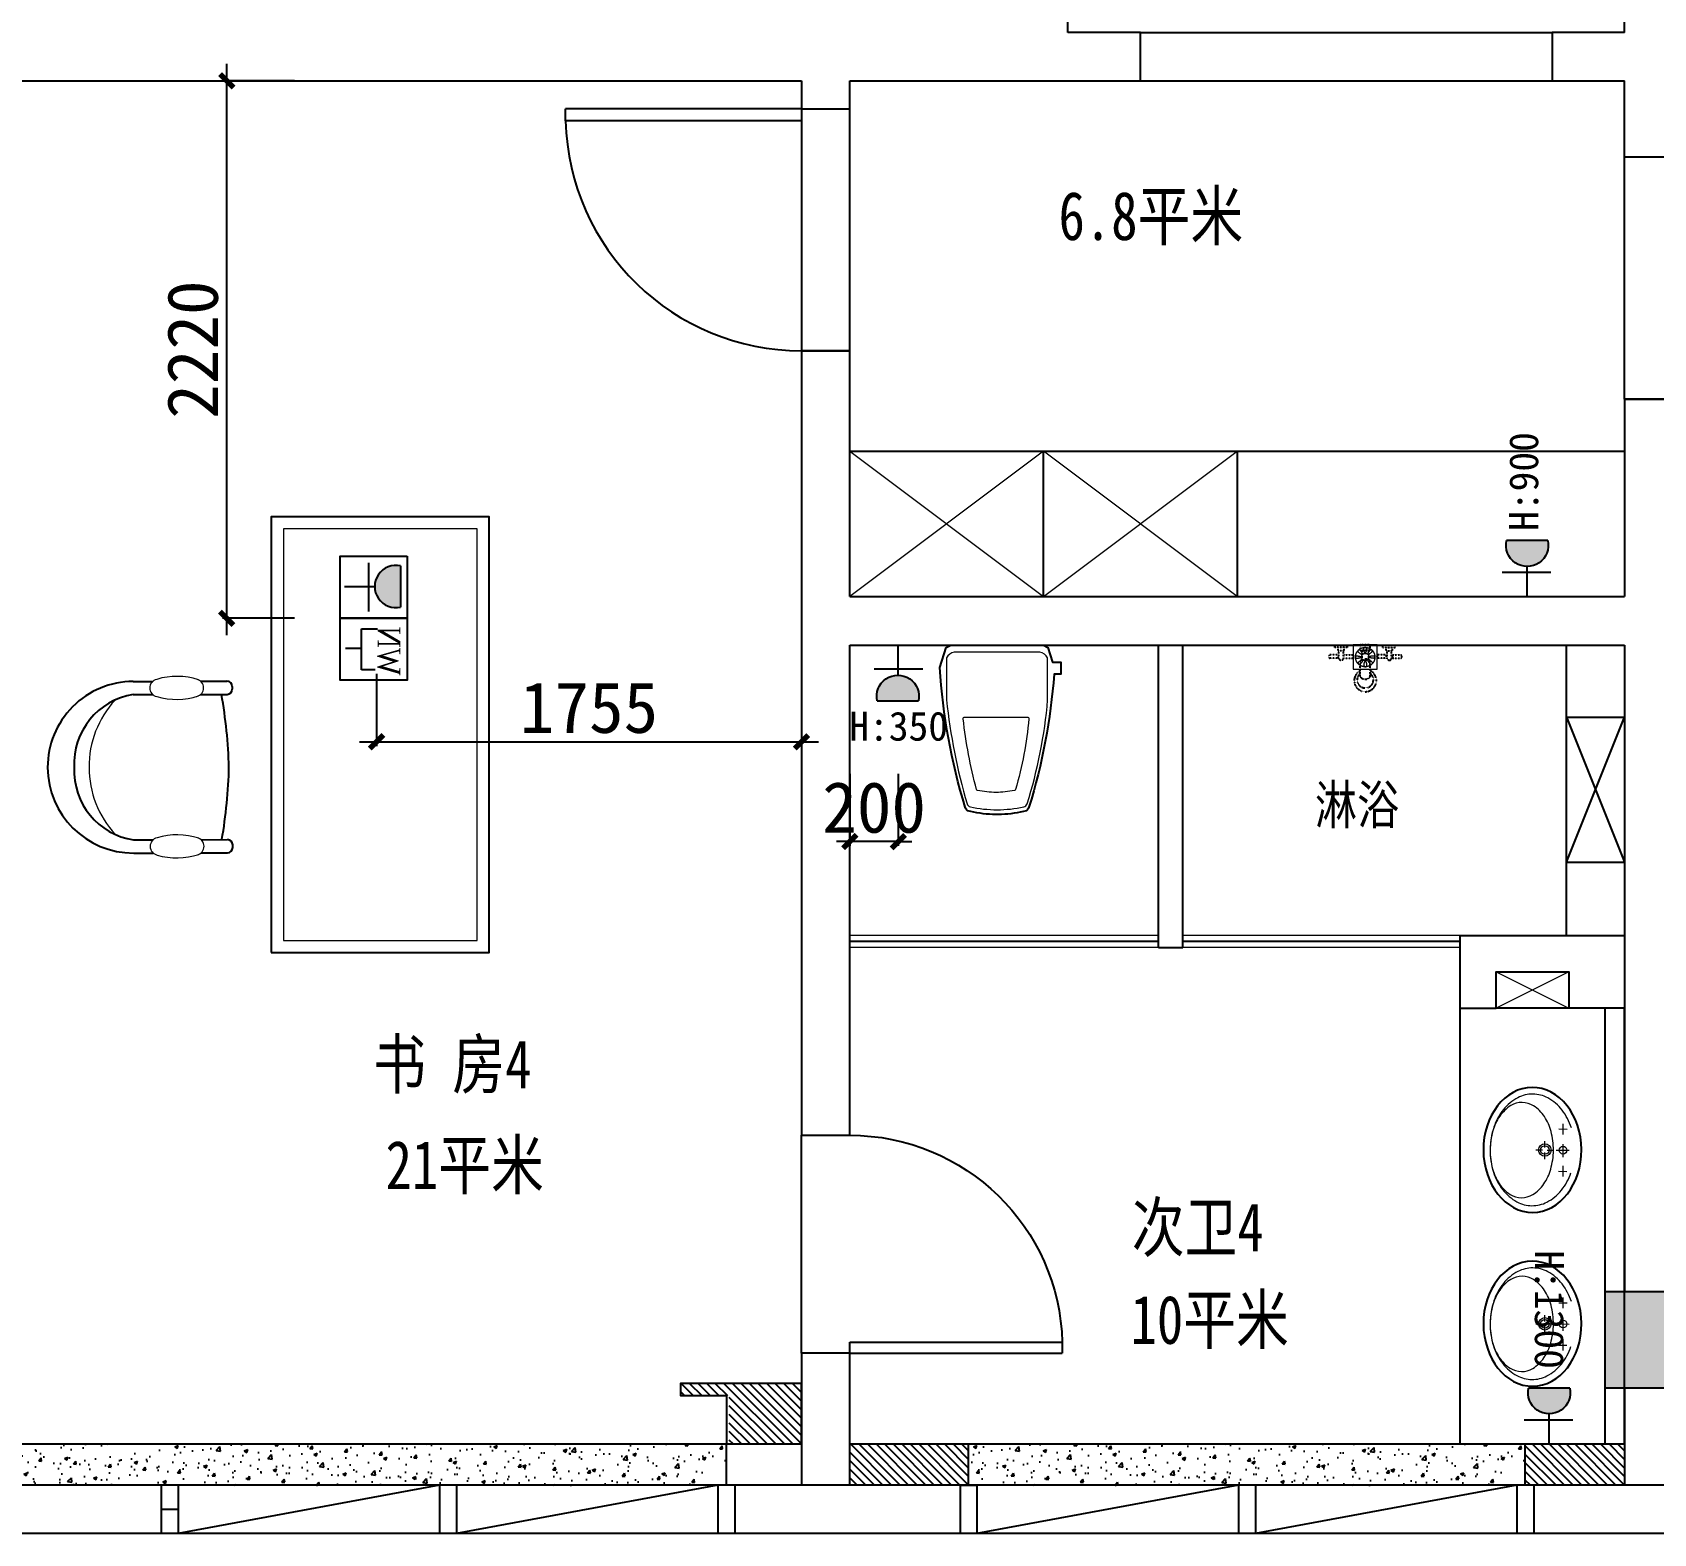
# Model space of a CAD drawing. Header units: millimetres. Extents: x 561810 to 956823, y -438984 to -391712.
# Drawn here: x 871367 to 878064, y -415003 to -408803 of the extents above; entities that cross this region are included whole.
import ezdxf

# ---------------------------------------------------------------- set-up
doc = ezdxf.new("R2010")
doc.units = ezdxf.units.MM
doc.header["$LTSCALE"] = 10
doc.header["$MEASUREMENT"] = 0
for name, pattern in [('DASHED2', [9.525, 6.35, -3.175]), ('DOT2', [3.175, 0, -3.175]), ('HIDDEN', [9.525, 6.35, -3.175]), ('HIDDEN2', [4.7625, 3.175, -1.5875])]:
    doc.linetypes.add(name, pattern=pattern)
doc.layers.get('0').update_dxf_attribs({"linetype": 'CONTINUOUS'})
doc.layers.get('DEFPOINTS').update_dxf_attribs({"color": 1, "linetype": 'CONTINUOUS'})
for name, color, linetype in [('6-P插座', 4, 'CONTINUOUS'), ('6-P插座图例', 4, 'CONTINUOUS'), ('P-平面洁具', 1, 'CONTINUOUS'), ('PUB_HATCH', 144, 'CONTINUOUS'), ('WALL', 7, 'CONTINUOUS'), ('WINDOW', 4, 'CONTINUOUS'), ('吊顶字', 250, 'CONTINUOUS'), ('填充', 8, 'CONTINUOUS'), ('墙', 7, 'CONTINUOUS')]:
    doc.layers.add(name, color=color, linetype=linetype)
for name, color, linetype, lineweight in [('五金配件nj', 1, 'CONTINUOUS', 20), ('家居内线', 251, 'CONTINUOUS', 13), ('细线', 250, 'CONTINUOUS', 5)]:
    doc.layers.add(name, color=color, linetype=linetype, lineweight=lineweight)
doc.styles.add('12', font='', dxfattribs={"width": 0.8})
doc.styles.add('321', font='', dxfattribs={"width": 0.85})
doc.styles.add('宋体', font='')
doc.styles.add('施洛华标注样式', font='')
doc.styles.get('12').set_extended_font_data('SimSun')
doc.styles.get('321').set_extended_font_data('SimSun')
doc.styles.get('宋体').set_extended_font_data('SimSun')
doc.styles.get('施洛华标注样式').set_extended_font_data('SimSun')
doc.dimstyles.new('外标尺寸', dxfattribs={"dimscale": 70, "dimtxt": 3, "dimasz": 0.8, "dimexe": 0.25, "dimexo": 1, "dimgap": 0.5, "dimtad": 1, "dimdec": 0, "dimtxsty": '施洛华标注样式', "dimblk": 'ARCHTICK', "dimcen": 1.5, "dimdle": 1, "dimclrd": 250, "dimclre": 250, "dimclrt": 62, "dimadec": 0, "dimazin": 0, "dimtfac": 1, "dimtdec": 0, "dimtix": 1, "dimtmove": 1, "dimatfit": 3, "dimldrblk": 'ARCHTICK', "dimfxl": 0, "dimarcsym": 0})

# ---------------------------------------------------------------- blocks, each defined once
blk = doc.blocks.new('4')
at = {"layer": '6-P插座图例'}
h = blk.add_hatch(color=4, dxfattribs=at)
edge = h.paths.add_edge_path()
edge.add_ellipse((223569, -308613.5), major_axis=(0, 79.4), ratio=1, start_angle=-12.74473, end_angle=192.74464)
edge.add_line((223586.5, -308691), (223586.5, -308536.1))
at = {"layer": '6-P插座图例', "color": 4}
for p, q in [((223466.2, -308524.5), (223466.2, -308706.9)), ((223586.5, -308536.1), (223586.5, -308691)), ((223376.4, -308613.5), (223489.5, -308613.5))]:
    blk.add_line(p, q, dxfattribs=at)
blk.add_ellipse((223569, -308613.5), major_axis=(0, 79.4), ratio=1, start_param=-0.222437, end_param=3.364029, dxfattribs=at)
blk = doc.blocks.new('HSDFS')
at = {"layer": '6-P插座', "color": 4}
for p, q in [((449795.6, -697547.4), (449703.8, -697547.4)), ((449795.6, -697780.9), (449795.6, -697547.4)), ((449795.5, -697659.6), (449887.2, -697659.6)), ((449716, -697780.9), (449795.6, -697780.9))]:
    blk.add_line(p, q, dxfattribs=at)
at = {"layer": '6-P插座', "color": 4, "insert": (449571.4, -697814.2), "char_height": 130.912, "width": 956.888, "attachment_point": 1, "rotation": 90, "style": '321'}
blk.add_mtext('{\\fDutch801 XBd BT|b0|i0|c0|p18;WN}', dxfattribs=at)
blk = doc.blocks.new('_ARCHTICK')
at = {"color": 0, "linetype": 'ByBlock', "const_width": 0.4}
blk.add_lwpolyline([(-0.5, -0.5), (0.5, 0.5)], dxfattribs=at)
blk = doc.blocks.new('*D29')
at = {"color": 250, "lineweight": -2}
for p, q in [((872170, -411292.6), (872170, -408932.8)), ((872450, -409002.8), (872152.5, -409002.8)), ((872450, -411222.6), (872152.5, -411222.6))]:
    blk.add_line(p, q, dxfattribs=at)
at = {"layer": 'DEFPOINTS', "color": 0}
for p in [(872170, -409002.8), (872874.3, -409002.8), (872790.9, -411222.6)]:
    blk.add_point(p, dxfattribs=at)
at = {"color": 250, "lineweight": -2, "xscale": 56, "yscale": 56, "zscale": 56}
for p, rotation in [((872170, -409002.8), 90), ((872170, -411222.6), 270)]:
    blk.add_blockref('_ARCHTICK', p, dxfattribs=dict(at, rotation=rotation))
at = {"color": 62, "insert": (872030, -410112.7), "char_height": 210, "attachment_point": 5, "rotation": 90, "style": '施洛华标注样式'}
blk.add_mtext('2220', dxfattribs=at)
blk = doc.blocks.new('*D30')
at = {"color": 250, "lineweight": -2}
for p, q in [((872788.9, -411452.5), (872788.9, -411750)), ((874544.3, -411452.5), (874544.3, -411750)), ((872718.9, -411732.5), (874614.3, -411732.5))]:
    blk.add_line(p, q, dxfattribs=at)
at = {"layer": 'DEFPOINTS', "color": 0}
for p in [(872788.9, -411221.6), (874544.3, -411221.6), (874544.3, -411732.5)]:
    blk.add_point(p, dxfattribs=at)
at = {"color": 250, "lineweight": -2, "xscale": 56, "yscale": 56, "zscale": 56, "rotation": 180}
blk.add_blockref('_ARCHTICK', (872788.9, -411732.5), dxfattribs=at)
at = {"color": 250, "lineweight": -2, "xscale": 56, "yscale": 56, "zscale": 56}
blk.add_blockref('_ARCHTICK', (874544.3, -411732.5), dxfattribs=at)
at = {"color": 62, "insert": (873666.6, -411592.5), "char_height": 210, "attachment_point": 5, "style": '施洛华标注样式'}
blk.add_mtext('1755', dxfattribs=at)
blk = doc.blocks.new('*D69')
at = {"color": 250, "lineweight": -2}
for p, q in [((874744.3, -411864.6), (874744.3, -412162.1)), ((874944.3, -411864.6), (874944.3, -412162.1)), ((874744.3, -412144.6), (874688.3, -412144.6)), ((874944.3, -412144.6), (874744.3, -412144.6)), ((874944.3, -412144.6), (875000.3, -412144.6))]:
    blk.add_line(p, q, dxfattribs=at)
at = {"layer": 'DEFPOINTS', "color": 0}
for p in [(874744.3, -411431.5), (874944.3, -411431.5), (874744.3, -412144.6)]:
    blk.add_point(p, dxfattribs=at)
at = {"color": 250, "lineweight": -2, "xscale": 56, "yscale": 56, "zscale": 56}
blk.add_blockref('_ARCHTICK', (874744.3, -412144.6), dxfattribs=at)
at = {"color": 250, "lineweight": -2, "xscale": 56, "yscale": 56, "zscale": 56, "rotation": 180}
blk.add_blockref('_ARCHTICK', (874944.3, -412144.6), dxfattribs=at)
at = {"color": 62, "insert": (874844.3, -412004.6), "char_height": 210, "attachment_point": 5, "style": '施洛华标注样式'}
blk.add_mtext('200', dxfattribs=at)

msp = doc.modelspace()

# ---------------------------------------------------------------- hatches: boundary and pattern name
h = msp.add_hatch()
h.set_pattern_fill('ANSI31', color=250, scale=200, angle=-90, style=0)
h.set_pattern_definition([(315, (874544.32, -414632.755), (17.67767, 17.67767), [])])
h.paths.add_polyline_path([(871104.3, -414432.8), (871304.3, -414432.8), (871304.3, -414382.8), (870804.3, -414382.8), (870804.3, -414632.8), (871104.3, -414632.8)])
h.paths.add_polyline_path([(874544.3, -414382.8), (874044.3, -414382.8), (874044.3, -414432.8), (874244.3, -414432.8), (874244.3, -414632.8), (874544.3, -414632.8)])
h = msp.add_hatch()
h.set_pattern_fill('AR-CONC', color=250, scale=20, style=0)
h.set_pattern_definition([(50, (874234.32, -414802.76), (143.452, -12.5504), [15, -165]), (355, (874234.32, -414802.76), (-27.75, 150.4384), [12, -132]), (100.4514, (874246.27, -414803.8), (115.702, 137.888), [12.748, -140.2284]), (46.184, (874234.32, -414762.76), (213.448, -33.104), [22.5, -247.5]), (96.6356, (874252.1, -414765.51), (186.933, 194.824), [19.122, -210.343]), (351.184, (874234.32, -414762.76), (186.932, 194.824), [18, -198]), (21, (874254.32, -414772.76), (119.3814, -80.5238), [15, -165]), (326, (874254.32, -414772.76), (48.663, 145.03), [12, -132]), (71.4514, (874264.27, -414779.47), (168.0445, 64.506), [12.748, -140.2284]), (37.5, (874234.32, -414802.755), (2.432, 66.5788), [0, -130.4, 0, -134, 0, -132.5]), (7.5, (874234.32, -414802.755), (52.6139, 78.8823), [0, -76.4, 0, -127.4, 0, -50.5]), (327.5, (874189.72, -414802.755), (106.7645, -4.511), [0, -50, 0, -156, 0, -207]), (317.5, (874169.72, -414802.755), (116.6372, 20.021), [0, -65, 0, -103.6, 0, -147])])
h.paths.add_polyline_path([(874234.3, -414802.8), (874234.3, -414632.8), (870934.3, -414632.8), (870934.3, -414802.8), (870969.3, -414802.8)])
h = msp.add_hatch()
h.set_pattern_fill('ANSI31', color=250, scale=200, angle=-90, style=0)
h.set_pattern_definition([(315, (875234.32, -414802.755), (17.6777, 17.6777), [])])
h.paths.add_polyline_path([(874744.3, -414632.8), (874744.3, -414802.8), (875234.3, -414802.8), (875234.3, -414632.8)])
h = msp.add_hatch()
h.set_pattern_fill('AR-CONC', color=250, scale=20, style=0)
h.set_pattern_definition([(50, (877534.32, -414802.76), (143.452, -12.5504), [15, -165]), (355, (877534.32, -414802.76), (-27.75, 150.438), [12, -132]), (100.4514, (877546.27, -414803.8), (115.702, 137.888), [12.748, -140.228]), (46.184, (877534.32, -414762.76), (213.448, -33.104), [22.5, -247.5]), (96.636, (877552.1, -414765.51), (186.933, 194.824), [19.122, -210.343]), (351.184, (877534.32, -414762.76), (186.932, 194.824), [18, -198]), (21, (877554.32, -414772.76), (119.3814, -80.524), [15, -165]), (326, (877554.32, -414772.76), (48.663, 145.03), [12, -132]), (71.4514, (877564.27, -414779.47), (168.0445, 64.506), [12.748, -140.228]), (37.5, (877534.32, -414802.755), (2.432, 66.5788), [0, -130.4, 0, -134, 0, -132.5]), (7.5, (877534.32, -414802.755), (52.614, 78.8823), [0, -76.4, 0, -127.4, 0, -50.5]), (327.5, (877489.72, -414802.755), (106.7645, -4.511), [0, -50, 0, -156, 0, -207]), (317.5, (877469.72, -414802.755), (116.6372, 20.021), [0, -65, 0, -103.6, 0, -147])])
h.paths.add_polyline_path([(875234.3, -414632.8), (875234.3, -414802.8), (875269.3, -414802.8), (877534.3, -414802.8), (877534.3, -414632.8)])
h = msp.add_hatch()
h.set_pattern_fill('ANSI31', color=250, scale=200, angle=-90, style=0)
h.set_pattern_definition([(315, (877944.32, -414802.755), (17.6777, 17.6777), [])])
h.paths.add_polyline_path([(877534.3, -414632.8), (877534.3, -414802.8), (877569.3, -414802.8), (877944.3, -414802.8), (877944.3, -414632.8)])
at = {"layer": 'PUB_HATCH'}
h = msp.add_hatch(color=256, dxfattribs=at)
h.paths.add_polyline_path([(877864.3, -414402.8), (877864.3, -414002.8), (878264.3, -414002.8), (878264.3, -414402.8)])
h.paths.add_polyline_path([(866004.3, -414402.8), (866004.3, -414002.8), (866404.3, -414002.8), (866404.3, -414402.8)])
h.paths.add_polyline_path([(866004.3, -409202.8), (866004.3, -408802.8), (866404.3, -408802.8), (866404.3, -409202.8)])
h.paths.add_polyline_path([(866004.3, -402742.8), (866004.3, -402342.8), (866404.3, -402342.8), (866404.3, -402742.8)])
h.paths.add_polyline_path([(901714.3, -402742.8), (901714.3, -402342.8), (902114.3, -402342.8), (902114.3, -402742.8)])
h.paths.add_polyline_path([(901714.3, -409202.8), (901714.3, -408802.8), (902114.3, -408802.8), (902114.3, -409202.8)])
h.paths.add_polyline_path([(901714.3, -414402.8), (901714.3, -414002.8), (902114.3, -414002.8), (902114.3, -414402.8)])
h.paths.add_polyline_path([(889854.3, -414402.8), (889854.3, -414002.8), (890254.3, -414002.8), (890254.3, -414402.8)])

# ---------------------------------------------------------------- linework, layer by layer
at = {"color": 250}
for p, q in [((873569.3, -409167.8), (873569.3, -409117.8)), ((874544.3, -409117.8), (873569.3, -409117.8)), ((874544.3, -409117.8), (874544.3, -409167.8)), ((874544.3, -409167.8), (873569.3, -409167.8)), ((871783.7, -411483.2), (871864.3, -411482.9)), ((871783.8, -411537.7), (871864.4, -411537.5)), ((872062, -411482.5), (872171, -411482.2)), ((872062.1, -411537), (872171.1, -411536.7)), ((872192.8, -411503.9), (872192.9, -411514.9)), ((871785.3, -412137.7), (871865.9, -412137.5)), ((872063.6, -412137), (872172.6, -412136.7)), ((871785.5, -412192.2), (871866, -412192)), ((872063.7, -412191.5), (872172.7, -412191.3)), ((872194.5, -412169.4), (872194.5, -412158.5))]:
    msp.add_line(p, q, dxfattribs=at)
for p, q in [((877704.3, -412532.8), (877704.3, -411332.8)), ((877264.3, -412532.8), (877264.3, -412832.8)), ((877864.3, -414632.8), (877864.3, -412832.8))]:
    msp.add_line(p, q)
at = {"color": 250, "extrusion": (0, 0, -1)}
for p, q in [((874744.3, -414257.8), (874744.3, -414212.8)), ((874744.3, -414212.8), (875621.8, -414212.8)), ((875621.8, -414212.8), (875621.8, -414257.8)), ((874744.3, -414257.8), (875621.8, -414257.8))]:
    msp.add_line(p, q, dxfattribs=at)
at = {"color": 1}
for p, q in [((871899.3, -414802.8), (871899.3, -415002.8)), ((871969.3, -414802.8), (871969.3, -415002.8)), ((873049.3, -414802.8), (871969.3, -415002.8)), ((873049.3, -414802.8), (873049.3, -415002.8)), ((873119.3, -414802.8), (873119.3, -415002.8)), ((874199.3, -414802.8), (873119.3, -415002.8)), ((874199.3, -414802.8), (874199.3, -415002.8)), ((874269.3, -414802.8), (874269.3, -415002.8)), ((875199.3, -414802.8), (875199.3, -415002.8)), ((875269.3, -414802.8), (875269.3, -415002.8)), ((876349.3, -414802.8), (875269.3, -415002.8)), ((876349.3, -414802.8), (876349.3, -415002.8)), ((876419.3, -414802.8), (876419.3, -415002.8)), ((877499.3, -414802.8), (876419.3, -415002.8)), ((877499.3, -414802.8), (877499.3, -415002.8)), ((877569.3, -414802.8), (877499.3, -414802.8)), ((877569.3, -414802.8), (877569.3, -415002.8)), ((871969.3, -414902.8), (871899.3, -414902.8))]:
    msp.add_line(p, q, dxfattribs=at)
for points in [[(877264.3, -412532.8), (877944.3, -412532.8), (877944.3, -412832.8), (877714.3, -412832.8)], [(877264.3, -412832.8), (877414.3, -412832.8), (877414.3, -412682.8), (877714.3, -412682.8), (877714.3, -412832.8)]]:
    msp.add_lwpolyline(points)
for points in [[(874269.3, -414802.8), (874199.3, -414802.8)], [(875199.3, -414802.8), (875269.3, -414802.8)]]:
    msp.add_lwpolyline(points, dxfattribs=at)
at = {"color": 250}
for centre, radius, start, end in [((874544.3, -409142.8), 975, 181.46928, 270), ((871784.6, -411837.7), 354.5, 90.14267, 180.14267), ((871828.6, -411823.5), 289.3, 98.90092, 182.93338), ((870167.6, -411892.3), 2012.2, 1.53557, 10.17755), ((872171, -411504), 21.8, 0.14267, 90.14267), ((872171, -411514.9), 21.8, 270.14267, 0.14267), ((871784.6, -411837.7), 354.5, 180.14267, 270.14267), ((871828.7, -411851.7), 289.3, 177.35196, 261.38442), ((870167.4, -411791.1), 2012.2, 350.10779, 358.74977), ((872172.6, -412158.5), 21.8, 0.14267, 90.14267), ((872172.7, -412169.5), 21.8, 270.14267, 0.14267)]:
    msp.add_arc(centre, radius, start, end, dxfattribs=at)
at = {"color": 250, "extrusion": (0, 0, -1)}
msp.add_arc((-874744.3, -414235.3), 877.5, 90, 178.53072, dxfattribs=at)
at = {"layer": '6-P插座图例', "color": 4}
for points in [[(872915.5, -410965.7), (872915.5, -411221.6), (872639, -411221.6), (872639, -410965.7)], [(872915.5, -411221.6), (872915.5, -411477.6), (872639, -411477.6), (872639, -411221.6)]]:
    msp.add_lwpolyline(points, close=True, dxfattribs=at)
at = {"layer": 'P-平面洁具', "color": 250, "linetype": 'DOT2', "ltscale": 5e-05}
for p, q in [((876747.5, -411342.7), (876747.5, -411332.7)), ((876800.3, -411342.7), (876800.3, -411332.7)), ((876946.5, -411342.7), (876946.5, -411332.7)), ((876999.3, -411342.8), (876999.3, -411332.8)), ((876760.8, -411374), (876725.7, -411374)), ((876760.8, -411387.5), (876725.7, -411387.5)), ((876800.3, -411342.7), (876747.5, -411342.7)), ((876761.1, -411357.1), (876761.1, -411342.7)), ((876786.7, -411357.1), (876761.1, -411357.1)), ((876764.6, -411390.3), (876764.6, -411357.1)), ((876783.2, -411390.3), (876783.2, -411357.1)), ((876786.7, -411357.1), (876786.7, -411342.7)), ((876787, -411374), (876822.1, -411374)), ((876787, -411387.5), (876822.1, -411387.5)), ((876851.9, -411463.1), (876851.9, -411397.9)), ((876859, -411353.7), (876859, -411394.1)), ((876887, -411353.7), (876887, -411394.1)), ((876894, -411463.1), (876894, -411397.9)), ((876959.9, -411387.6), (876924.7, -411387.5)), ((876959.9, -411374), (876924.8, -411374)), ((876946.5, -411342.7), (876999.3, -411342.8)), ((876960.1, -411357.1), (876960.1, -411342.7)), ((876960.1, -411357.1), (876985.8, -411357.1)), ((876963.7, -411390.3), (876963.7, -411357.1)), ((876982.2, -411390.3), (876982.2, -411357.1)), ((876985.8, -411357.1), (876985.8, -411342.8)), ((876986, -411374), (877021.1, -411374)), ((876986, -411387.6), (877021.1, -411387.6))]:
    msp.add_line(p, q, dxfattribs=at)
msp.add_lwpolyline([(876894, -411353.7), (876894, -411332.7), (876851.9, -411332.7), (876851.9, -411353.7)], close=True, dxfattribs=at)
for centre, radius, start, end in [((876731.7, -411380.7), 9.01, 131.23522, 228.73806), ((876739.3, -411380.7), 22.5, 342.50146, 17.47182), ((876773.9, -411384.6), 10.8, 211.28322, 328.69006), ((876808.5, -411380.7), 22.5, 162.50146, 197.47182), ((876816.1, -411380.7), 9.01, 311.23522, 48.73806), ((876873, -411428.3), 36.9, 112.2688, 124.73227), ((876873, -411428.3), 36.9, 55.24101, 112.2688), ((876930.7, -411380.8), 9.01, 131.23522, 228.73806), ((876938.4, -411380.8), 22.5, 342.50146, 17.47182), ((876972.9, -411384.7), 10.8, 211.28322, 328.69006), ((877007.5, -411380.8), 22.5, 162.50146, 197.47182), ((877015.2, -411380.8), 9.01, 311.23522, 48.73806), ((876873.4, -411479.9), 45.8, 117.97095, 63.26928), ((876873.3, -411476.7), 33.6, 129.63694, 52.02567), ((876872.9, -411448.3), 25.7, 215.14921, 324.82406)]:
    msp.add_arc(centre, radius, start, end, dxfattribs=at)
at = {"layer": 'WALL'}
for p, q in [((877944.3, -408802.8), (877944.3, -406302.8)), ((875644.3, -408802.8), (875644.3, -408438.3)), ((875944.7, -408802.8), (875644.3, -408802.8)), ((875944.7, -409002.8), (875944.7, -408802.8)), ((877944.3, -408802.8), (877644.7, -408802.8)), ((877644.7, -408802.8), (877644.7, -409002.8)), ((871204.3, -409002.8), (874544.3, -409002.8)), ((874544.3, -409002.8), (874544.3, -409117.8)), ((874744.3, -409002.8), (875944.7, -409002.8)), ((874744.3, -409117.8), (874744.3, -409002.8)), ((877644.7, -409002.8), (877944.3, -409002.8)), ((877944.3, -409317.8), (877944.3, -409002.8)), ((874544.3, -409117.8), (874744.3, -409117.8)), ((878144.3, -409317.8), (877944.3, -409317.8)), ((874744.3, -410117.8), (874544.3, -410117.8)), ((874544.3, -410117.8), (874744.3, -410117.8)), ((874544.3, -410117.8), (874544.3, -413357.8)), ((874744.3, -411132.8), (874744.3, -410117.8)), ((877944.3, -410317.8), (877944.3, -411132.8)), ((877944.3, -410317.8), (878144.3, -410317.8)), ((878144.3, -410317.8), (877944.3, -410317.8)), ((877944.3, -410532.8), (877944.3, -411132.8)), ((874744.3, -411132.8), (877944.3, -411132.8)), ((874744.3, -413357.8), (874744.3, -411332.8)), ((874744.3, -411332.8), (877944.3, -411332.8)), ((876019.3, -412582.8), (876019.3, -411332.8)), ((876119.3, -412582.8), (876119.3, -411332.8)), ((877944.3, -411332.8), (877944.3, -414002.8)), ((876019.3, -412582.8), (876119.3, -412582.8)), ((874544.3, -413357.8), (874744.3, -413357.8)), ((874744.3, -414257.8), (874544.3, -414257.8)), ((874544.3, -414257.8), (874544.3, -414802.8)), ((874744.3, -414802.8), (874744.3, -414257.8)), ((877944.3, -414402.8), (877944.3, -414802.8)), ((874234.3, -414632.8), (874544.3, -414632.8)), ((874744.3, -414632.8), (877944.3, -414632.8)), ((877534.3, -414802.8), (877534.3, -414632.8))]:
    msp.add_line(p, q, dxfattribs=at)
for points in [[(877864.3, -414402.8), (877864.3, -414002.8), (878264.3, -414002.8), (878264.3, -414402.8), (877864.3, -414402.8)], [(874234.3, -414802.8), (874234.3, -414632.8)], [(875234.3, -414802.8), (875234.3, -414632.8)]]:
    msp.add_lwpolyline(points, dxfattribs=at)
at = {"layer": 'WINDOW', "color": 250}
for p, q in [((876019.3, -412557.8), (874744.3, -412557.8)), ((877264.3, -412557.8), (876119.3, -412557.8))]:
    msp.add_line(p, q, dxfattribs=at)
at = {"layer": 'WINDOW'}
for p, q in [((902564.3, -414802.8), (865564.3, -414802.8)), ((902684.3, -415002.8), (865364.3, -415002.8))]:
    msp.add_line(p, q, dxfattribs=at)
at = {"layer": '五金配件nj', "color": 250, "linetype": 'HIDDEN', "ltscale": 50}
for p, q in [((876837.4, -411377.9), (876835.9, -411378.5)), ((876837.4, -411388.4), (876835.9, -411387.8)), ((876843.8, -411361.6), (876843.2, -411360.1)), ((876844.4, -411404.5), (876843.8, -411406)), ((876851.2, -411354.2), (876849.7, -411353.6)), ((876867.3, -411347.2), (876867.9, -411345.7)), ((876877.8, -411347.2), (876877.2, -411345.7)), ((876894.1, -411353.6), (876895.6, -411353)), ((876901.5, -411361), (876902.1, -411359.5)), ((876902.1, -411403.9), (876902.7, -411405.4)), ((876908.5, -411377.1), (876910, -411377.7)), ((876908.5, -411387.5), (876910, -411386.9)), ((876851.8, -411411.9), (876850.3, -411412.5)), ((876868.2, -411418.3), (876868.8, -411419.8)), ((876878.6, -411418.3), (876878, -411419.8)), ((876894.7, -411411.3), (876896.2, -411411.9))]:
    msp.add_line(p, q, dxfattribs=at)
msp.add_lwpolyline([(876823, -411332.7), (876823, -411432.7), (876923, -411432.7), (876923, -411332.7)], close=True, dxfattribs=at)
for centre, radius in [((876873, -411382.7), 40.1), ((876873, -411382.3), 15)]:
    msp.add_circle(centre, radius, dxfattribs=at)
for centre, start, end in [((876837.9, -411383.1), 112.64006, 247.35994), ((876847.8, -411358.2), 67.64006, 202.35994), ((876872.6, -411347.6), 22.64006, 157.35994), ((876897.5, -411357.6), 337.64006, 112.35994), ((876898.1, -411407.3), 247.64006, 22.35994), ((876908.1, -411382.3), 292.64006, 67.35994), ((876848.4, -411407.9), 157.64006, 292.35994), ((876873.4, -411417.8), 202.64006, 337.35994)]:
    msp.add_arc(centre, 5, start, end, dxfattribs=at)
at = {"layer": '五金配件nj', "color": 250, "linetype": 'HIDDEN', "ltscale": 50, "extrusion": (0, 0, -1)}
for centre, major_axis, start_param, end_param in [((876837.4, -411383.1), (-18.3, 0), 1.570796, 4.712389), ((876847.5, -411357.9), (-12.9, 12.9), 1.570796, 4.712389), ((876848.1, -411408.2), (12.9, 12.9), 4.712389, 7.853982), ((876872.6, -411347.2), (0, 18.3), 1.570796, 4.712389), ((876873.4, -411418.3), (0, 18.3), 4.712389, 7.853982), ((876897.8, -411357.3), (12.9, 12.9), 1.570796, 4.712389), ((876898.4, -411407.6), (-12.9, 12.9), 4.712389, 7.853982), ((876908.5, -411382.3), (18.3, 0), 1.570796, 4.712389)]:
    msp.add_ellipse(centre, major_axis=major_axis, ratio=0.286893, start_param=start_param, end_param=end_param, dxfattribs=at)
at = {"layer": '填充', "color": 250, "ltscale": 0.01}
for p, q in [((874744.3, -410532.8), (877944.3, -410532.8)), ((875544.3, -411132.8), (875544.3, -410532.8)), ((876344.3, -410532.8), (876344.3, -411132.8)), ((877264.3, -412832.8), (877264.3, -414632.8))]:
    msp.add_line(p, q, dxfattribs=at)
at = {"layer": '填充', "color": 142, "ltscale": 0.01}
for p, q in [((877704.3, -411630.3), (877944.3, -411630.3)), ((877704.3, -412230.3), (877944.3, -412230.3)), ((877944.3, -414632.8), (877944.3, -412832.8)), ((870934.3, -414632.8), (874234.3, -414632.8))]:
    msp.add_line(p, q, dxfattribs=at)
at = {"layer": '填充', "color": 250, "ltscale": 0.01}
msp.add_lwpolyline([(872354.1, -412602.8), (873254.1, -412602.8), (873254.1, -410802.8), (872354.1, -410802.8)], close=True, dxfattribs=at)
msp.add_lwpolyline([(875142.1, -411342.8), (875160.7, -411332.8), (875352.2, -411332.8), (875543.8, -411332.8), (875562.4, -411342.8), (875581.4, -411404.3), (875615.2, -411404.3), (875615.2, -411453.8), (875587.5, -411453.8, -0.057211), (875483.8, -412002.9, -0.172572), (875473.7, -412017.2, -0.053902), (875370.8, -412032.9), (875352.2, -412032.9), (875333.7, -412032.9, -0.053902), (875230.7, -412017.2, -0.172572), (875220.7, -412002.9, -0.059878), (875116.4, -411425.7)], format="xyb", close=True, dxfattribs=at)
at = {"layer": '填充', "color": 142, "ltscale": 0.01}
for points in [[(877714.3, -412832.8), (877414.3, -412832.8)], [(874544.3, -414632.8), (874544.3, -414382.8), (874044.3, -414382.8), (874044.3, -414432.8), (874234.3, -414432.8), (874234.3, -414632.8)]]:
    msp.add_lwpolyline(points, dxfattribs=at)
at = {"layer": '填充', "color": 250, "ltscale": 0.01, "extrusion": (0, 0, -1)}
for centre in [(877563.8, -413418.1), (877563.8, -414136.1)]:
    msp.add_ellipse(centre, major_axis=(-1.4, 258.2), ratio=0.784654, dxfattribs=at)
at = {"layer": '墙', "color": 250}
for p, q in [((875944.7, -408802.8), (877644.7, -408802.8)), ((875944.7, -409002.8), (877644.7, -409002.8)), ((874544.3, -409117.8), (874544.3, -410117.8)), ((874744.3, -410117.8), (874744.3, -409117.8)), ((877944.3, -410317.8), (877944.3, -409317.8)), ((877704.3, -411630.3), (877944.3, -412230.3)), ((877704.3, -412230.3), (877944.3, -411630.3)), ((874544.3, -414257.8), (874544.3, -413357.8))]:
    msp.add_line(p, q, dxfattribs=at)
at = {"layer": '家居内线', "color": 251}
for p, q in [((877714.3, -412682.8), (877414.3, -412832.8)), ((877414.3, -412682.8), (877714.3, -412832.8))]:
    msp.add_line(p, q, dxfattribs=at)
at = {"layer": '家居内线', "color": 250}
for p, q in [((877672.6, -413331.6), (877707.6, -413331.9)), ((877691.1, -413354.2), (877691.4, -413309.9)), ((877615.3, -413408.8), (877615.5, -413382.7)), ((877690.2, -413447.5), (877690.7, -413393.8)), ((877577.9, -413418.3), (877605.4, -413418.5)), ((877614.9, -413456.2), (877615.1, -413428.3)), ((877625, -413418.7), (877650.2, -413418.9)), ((877662.5, -413419), (877715, -413419.5)), ((877671, -413506.5), (877706, -413506.9)), ((877689.9, -413484.3), (877689.5, -413528.6)), ((877672.6, -414049.6), (877707.6, -414049.9)), ((877691.1, -414072.1), (877691.4, -414027.8)), ((877577.9, -414136.2), (877605.4, -414136.4)), ((877614.9, -414174.1), (877615.1, -414146.3)), ((877615.3, -414126.8), (877615.5, -414100.6)), ((877625, -414136.6), (877650.2, -414136.8)), ((877662.5, -414136.9), (877715, -414137.4)), ((877690.2, -414165.4), (877690.7, -414111.8)), ((877689.9, -414202.2), (877689.5, -414246.5)), ((877671, -414224.5), (877706, -414224.8))]:
    msp.add_line(p, q, dxfattribs=at)
for centre, radius in [((877615.2, -413418.6), 25.6), ((877615.2, -413418.6), 17.7), ((877690.5, -413419.3), 15.9), ((877615.2, -414136.5), 25.6), ((877615.2, -414136.5), 17.7), ((877690.5, -414137.2), 15.9)]:
    msp.add_circle(centre, radius, dxfattribs=at)
for centre, radius, start, end in [((877589.1, -413367.7), 185.9, 117.32283, 141.37412), ((877564.6, -413320.3), 132.6, 89.49239, 117.32283), ((877564.6, -413320.3), 132.6, 61.66196, 89.49239), ((877539.3, -413367.3), 185.9, 37.61067, 61.66196), ((877603.5, -413397.4), 211.1, 145.89224, 164.10525), ((877627.9, -413398.7), 235.6, 141.37412, 161.48832), ((877552.7, -413362.9), 149.7, 121.43337, 145.89224), ((877520.9, -413310.9), 88.7, 89.49239, 121.43337), ((877520.9, -413310.9), 88.7, 57.55142, 89.49239), ((877488.2, -413362.4), 149.7, 33.09255, 57.55142), ((877436.7, -413395.9), 211.1, 14.87953, 33.09255), ((877500, -413397.6), 235.6, 17.49647, 37.61067), ((877689.3, -413419.2), 300.3, 161.48832, 179.49239), ((877684.3, -413420.4), 295, 164.10525, 179.49239), ((877355.6, -413417.5), 295, 359.49239, 14.87953), ((877689.3, -413419.2), 300.3, 179.49239, 197.49647), ((877684.3, -413420.4), 295, 179.49239, 194.87953), ((877355.6, -413417.5), 295, 344.10525, 359.49239), ((877603.1, -413441.9), 211.1, 194.87953, 213.09255), ((877627.6, -413438.7), 235.6, 197.49647, 217.61067), ((877436.3, -413440.4), 211.1, 325.89224, 344.10525), ((877499.6, -413437.6), 235.6, 321.37412, 341.48832), ((877551.7, -413475.5), 149.7, 213.09255, 237.55142), ((877588.2, -413469), 185.9, 217.61067, 241.66196), ((877519, -413526.9), 88.7, 237.55142, 269.49239), ((877519, -413526.9), 88.7, 269.49239, 301.43337), ((877487.2, -413474.9), 149.7, 301.43337, 325.89224), ((877538.4, -413468.6), 185.9, 297.32283, 321.37412), ((877562.9, -413515.9), 132.6, 241.66196, 269.49239), ((877562.9, -413515.9), 132.6, 269.49239, 297.32283), ((877589.1, -414085.6), 185.9, 117.32283, 141.37412), ((877520.9, -414028.8), 88.7, 89.49239, 121.43337), ((877564.6, -414038.3), 132.6, 89.49239, 117.32283), ((877520.9, -414028.8), 88.7, 57.55142, 89.49239), ((877564.6, -414038.3), 132.6, 61.66196, 89.49239), ((877539.3, -414085.2), 185.9, 37.61067, 61.66196), ((877603.5, -414115.3), 211.1, 145.89224, 164.10525), ((877627.9, -414116.6), 235.6, 141.37412, 161.48832), ((877552.7, -414080.9), 149.7, 121.43337, 145.89224), ((877488.2, -414080.3), 149.7, 33.09255, 57.55142), ((877436.7, -414113.8), 211.1, 14.87953, 33.09255), ((877500, -414115.5), 235.6, 17.49647, 37.61067), ((877689.3, -414137.2), 300.3, 161.48832, 179.49239), ((877684.3, -414138.3), 295, 164.10525, 179.49239), ((877355.6, -414135.4), 295, 359.49239, 14.87953), ((877689.3, -414137.2), 300.3, 179.49239, 197.49647), ((877684.3, -414138.3), 295, 179.49239, 194.87953), ((877355.6, -414135.4), 295, 344.10525, 359.49239), ((877603.1, -414159.8), 211.1, 194.87953, 213.09255), ((877436.3, -414158.4), 211.1, 325.89224, 344.10525), ((877627.6, -414156.6), 235.6, 197.49647, 217.61067), ((877551.7, -414193.4), 149.7, 213.09255, 237.55142), ((877487.2, -414192.8), 149.7, 301.43337, 325.89224), ((877499.6, -414155.5), 235.6, 321.37412, 341.48832), ((877588.2, -414186.9), 185.9, 217.61067, 241.66196), ((877519, -414244.8), 88.7, 237.55142, 269.49239), ((877562.9, -414233.8), 132.6, 241.66196, 269.49239), ((877519, -414244.8), 88.7, 269.49239, 301.43337), ((877562.9, -414233.8), 132.6, 269.49239, 297.32283), ((877538.4, -414186.5), 185.9, 297.32283, 321.37412)]:
    msp.add_arc(centre, radius, start, end, dxfattribs=at)
at = {"layer": '细线', "color": 250}
for p, q in [((876019.3, -412532.8), (874744.3, -412532.8)), ((877264.3, -412532.8), (876119.3, -412532.8)), ((877264.3, -412582.8), (874744.3, -412582.8))]:
    msp.add_line(p, q, dxfattribs=at)
for points in [[(874744.3, -410532.8), (875544.3, -411132.8), (876344.3, -410532.8)], [(876344.3, -411132.8), (875544.3, -410532.8), (874744.3, -411132.8)]]:
    msp.add_lwpolyline(points, dxfattribs=at)
msp.add_lwpolyline([(872404.1, -412552.8), (873204.1, -412552.8), (873204.1, -410852.8), (872404.1, -410852.8)], close=True, dxfattribs=at)
msp.add_lwpolyline([(875561.2, -411386, 0.209294), (875529.4, -411361.9), (875175.1, -411361.9, 0.209294), (875143.3, -411386), (875143.3, -411559.4, 0.04506), (875228.4, -411988.9, 0.266533), (875241.9, -412001, 0.055623), (875352.2, -412013.2, 0.055623), (875462.6, -412001, 0.264903), (875476, -411989, 0.056066), (875561.2, -411559.3), (875561.2, -411386)], format="xyb", dxfattribs=at)
msp.add_lwpolyline([(875423.8, -411933.4, -0.055659), (875347.9, -411941.8, -0.055659), (875272, -411933.4, -0.262781), (875267.3, -411929.2, -0.038851), (875212.5, -411637.5, -0.448495), (875218.8, -411630.5), (875477.1, -411630.5, -0.443207), (875483.4, -411637.4, -0.048402), (875428.6, -411929.2, -0.262781)], format="xyb", close=True, dxfattribs=at)
for centre, radius, start, end in [((871963.8, -411745.4), 283.2, 71.72587, 107.06659), ((871888.2, -411510.2), 36.2, 101.96777, 258.31757), ((872038.2, -411509.8), 36.2, 281.96777, 78.31757), ((872006.6, -411835.2), 405.5, 137.31853, 180.41063), ((871962.6, -411274.5), 283.2, 253.21875, 288.55947), ((872006.6, -411839), 405.5, 179.87471, 222.96681), ((871889.8, -412164.7), 36.2, 101.96777, 258.31757), ((871965.4, -412400), 283.2, 71.72587, 107.06659), ((872039.8, -412164.3), 36.2, 281.96777, 78.31757), ((871964.2, -411929.1), 283.2, 253.21875, 288.55947)]:
    msp.add_arc(centre, radius, start, end, dxfattribs=at)

# ---------------------------------------------------------------- block references
at = {"layer": '6-P插座', "color": 250, "linetype": 'DASHED2', "ltscale": 100, "xscale": -1.099999999627471, "yscale": 1.100000000093132, "zscale": 1.1}
for p, rotation in [((1217017.1, -656846.8), 270), ((535467.4, -165618.7), 90), ((1217107.8, -660346.8), 270)]:
    msp.add_blockref('4', p, dxfattribs=dict(at, rotation=rotation))
at = {"layer": '6-P插座', "color": 250, "linetype": 'DASHED2', "ltscale": 100, "xscale": -0.7199999999720603, "yscale": 0.720000000030268, "zscale": 0.7200000000000001}
msp.add_blockref('HSDFS', (1196578.8, 90967.5), dxfattribs=at)
at = {"layer": '6-P插座图例', "color": 250, "xscale": 1.102196296211332, "yscale": 1.102196296211332, "zscale": 1.102196296211332}
msp.add_blockref('4', (626451.7, -70938.6), dxfattribs=at)

# ---------------------------------------------------------------- texts
at = {"layer": '吊顶字', "color": 4, "linetype": 'HIDDEN2', "lineweight": 13, "ltscale": 0.13, "char_height": 120, "width": 1161.29, "attachment_point": 7, "style": '宋体'}
for s, insert, rotation in [('H:900', (877589.7, -410861.6), 90), ('H:1300', (877571.9, -413832.8), 270)]:
    msp.add_mtext(s, dxfattribs=dict(at, insert=insert, rotation=rotation))
at = {"layer": '吊顶字', "color": 4, "linetype": 'HIDDEN2', "lineweight": 13, "ltscale": 0.13, "insert": (874741.6, -411729.9), "char_height": 120, "width": 1161.29, "attachment_point": 7, "style": '宋体'}
msp.add_mtext('H:350', dxfattribs=at)
at = {"layer": '填充', "color": 250, "ltscale": 0.01, "style": '12', "width": 0.8}
for s, height, p in [('6.8平米', 200, (875606.1, -409660.2)), ('淋浴', 160, (876664.6, -412072.9)), ('书 房4', 200, (872774.8, -413164.2)), ('21平米', 200, (872826.1, -413580.2)), ('次卫4', 200, (875908.6, -413837.7)), ('10平米', 200, (875903.6, -414219.2))]:
    msp.add_text(s, height=height, dxfattribs=at).set_placement(p)

# ---------------------------------------------------------------- dimensions: what is measured, and where the dimension line sits
at = {"color": 1}
dim = msp.add_linear_dim(base=(872170, -409002.8), p1=(872790.9, -411222.6), p2=(872874.3, -409002.8), angle=90, dimstyle='外标尺寸', dxfattribs=at)
dim.commit()
dim.dimension.update_dxf_attribs({"geometry": '*D29', "text_midpoint": (872030, -410112.7)})
for base, p1, p2, picture, middle in [((874544.3, -411732.5), (872788.9, -411221.6), (874544.3, -411221.6), '*D30', (873666.6, -411592.5)), ((874744.3, -412144.6), (874944.3, -411431.5), (874744.3, -411431.5), '*D69', (874844.3, -412004.6))]:
    dim = msp.add_linear_dim(base=base, p1=p1, p2=p2, dimstyle='外标尺寸', dxfattribs=at)
    dim.commit()
    dim.dimension.update_dxf_attribs({"geometry": picture, "text_midpoint": middle})

doc.saveas('drawing.dxf')
